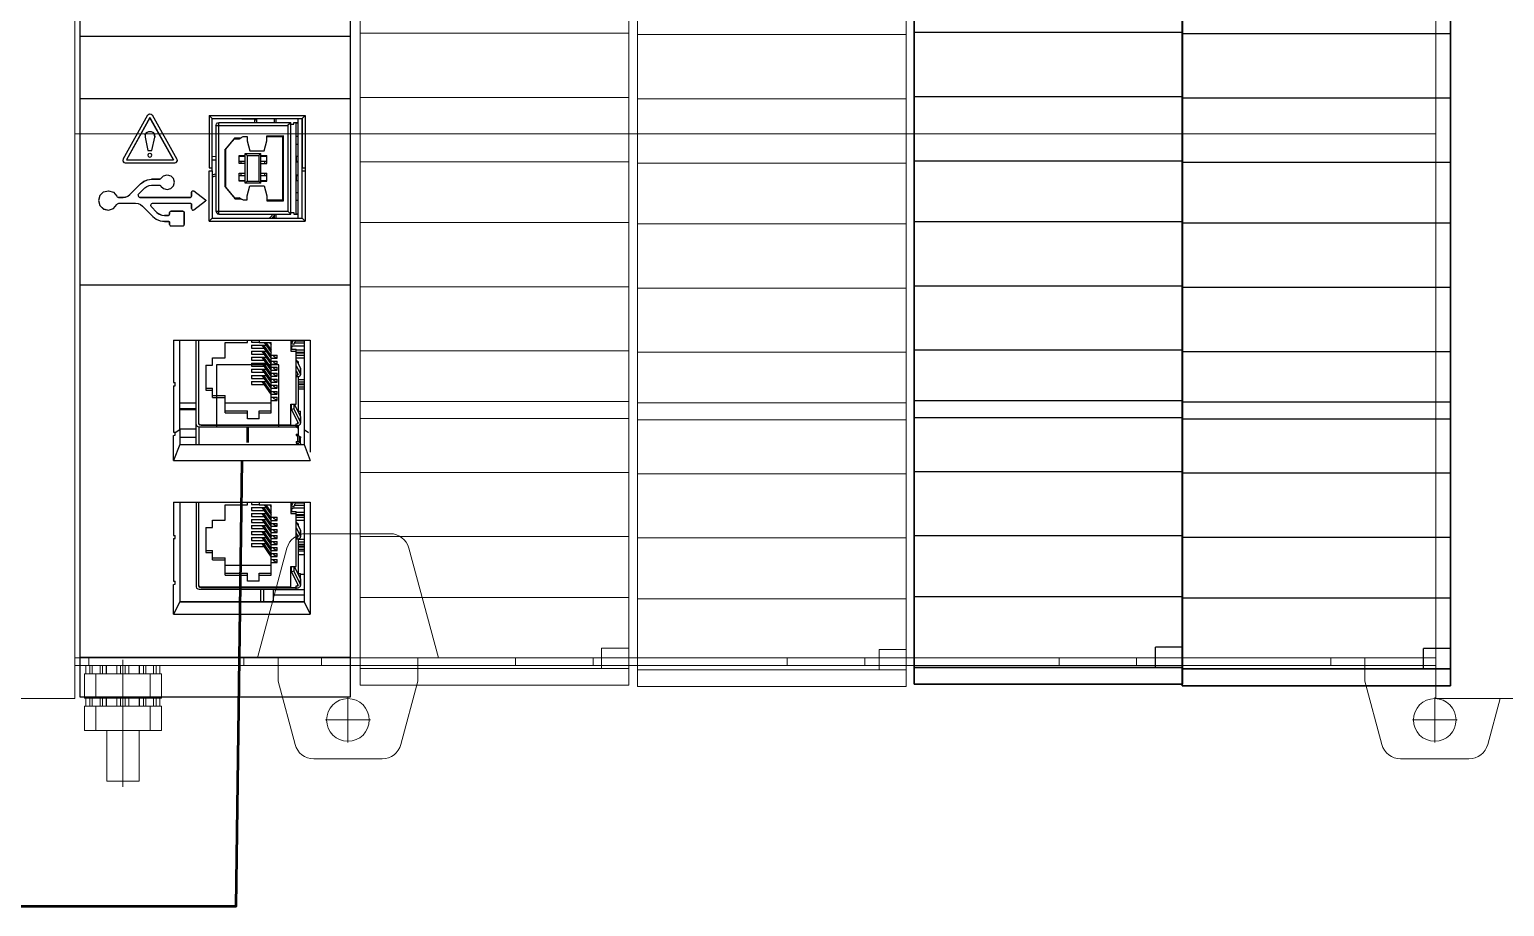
# Model space of a CAD drawing. Header units: millimetres. Extents: x 0 to 3780, y 0 to 2673.
# Drawn here: x 491.4 to 681.4, y 656 to 769 of the extents above; entities that cross this region are included whole.
import ezdxf
from ezdxf.enums import TextEntityAlignment as Align

# ---------------------------------------------------------------- set-up
doc = ezdxf.new("R2010")
doc.units = ezdxf.units.MM
for name, color, linetype, lineweight in [('AM_0', 7, 'Continuous', 5), ('AM_7', 7, 'Continuous', 5), ('AM_9', 6, 'Continuous', 5), ('EPLAN102', 7, 'Continuous', 5), ('EPLAN440', 73, 'Continuous', 5), ('EPLAN500', 7, 'Continuous', 5), ('EPLAN501', 7, 'Continuous', 5), ('EPLAN700', 12, 'Continuous', 5), ('EPLAN706', 5, 'Continuous', 5), ('EPLAN710', 5, 'Continuous', 5), ('EPLAN712', 5, 'Continuous', 5), ('EPLAN714', 7, 'Continuous', 5)]:
    doc.layers.add(name, color=color, linetype=linetype, lineweight=lineweight)
doc.styles.add('Tahoma', font='')
doc.styles.get('Tahoma').set_extended_font_data('Tahoma')

# ---------------------------------------------------------------- blocks, each defined once
blk = doc.blocks.new('EPLSYM_LibrarySPECIAL_Symbol210_Variant2_Placement43')
at = {"layer": 'EPLAN700', "lineweight": 50, "ltscale": 36}
blk.add_line((0, 0), (0, -2), dxfattribs=at)
at = {"layer": 'EPLAN706', "lineweight": 25, "ltscale": 36}
blk.add_lwpolyline([(-4, 0), (4, 0), (4, 8), (-4, 8)], close=True, dxfattribs=at)
at = {"layer": 'EPLAN440', "color": 73, "style": 'Tahoma'}
blk.add_attdef('17_20300', text='', height=1.63, dxfattribs=at).set_placement((0, 13.75), align=Align.BOTTOM_LEFT)
at = {"layer": 'EPLAN500', "color": 7, "style": 'Tahoma'}
blk.add_attdef('17_20027', text='', height=1.63, dxfattribs=at).set_placement((0, 16.45), align=Align.BOTTOM_LEFT)
at = {"layer": 'EPLAN501', "color": 7, "style": 'Tahoma'}
blk.add_attdef('17_20011', text='', height=1.63, dxfattribs=at).set_placement((0, 19.15), align=Align.BOTTOM_LEFT)
at = {"layer": 'EPLAN712', "color": 5, "style": 'Tahoma'}
blk.add_attdef('17_20010', text='', height=2.26, dxfattribs=at).set_placement((0, 10), align=Align.BOTTOM_CENTER)
blk = doc.blocks.new('EPLSYM_LibrarySPECIAL_Symbol202_Variant0_Placement43_9')
at = {"layer": 'EPLAN700', "color": 3, "lineweight": 50, "ltscale": 36}
blk.add_lwpolyline([(0, 0), (-0.77, -57.46), (-212.77, -57.46), (-212.77, 574.54), (273.07, 574.39)], dxfattribs=at)
at = {"layer": 'EPLAN710', "color": 5, "style": 'Tahoma'}
blk.add_attdef('17_20010', text='', height=2.26, dxfattribs=at).set_placement((-1, 9.1), align=Align.BOTTOM_LEFT)
at = {"layer": 'EPLAN714', "color": 7, "style": 'Tahoma'}
for tag, height, p in [('17_20027', 6.32, (-1, 6.4)), ('17_20250', 1.63, (-1, 3.7)), ('17_20011', 1.63, (-1, 1))]:
    blk.add_attdef(tag, text='', height=height, dxfattribs=at).set_placement(p, align=Align.BOTTOM_RIGHT)

msp = doc.modelspace()

# ---------------------------------------------------------------- linework, layer by layer
at = {"lineweight": 0}
for p, q in [((534, 768.5), (568.6, 768.5)), ((569.75, 768.33), (604.35, 768.33)), ((534, 760.23), (568.6, 760.23)), ((569.75, 760.05), (604.35, 760.05)), ((534, 751.95), (568.6, 751.95)), ((569.75, 751.78), (604.35, 751.78)), ((534, 744.13), (568.6, 744.13)), ((569.75, 743.96), (604.35, 743.96)), ((534, 735.85), (568.6, 735.85)), ((569.75, 735.68), (604.35, 735.68)), ((534, 727.58), (568.6, 727.58)), ((569.75, 727.41), (604.35, 727.41)), ((534, 721.06), (568.6, 721.06)), ((569.75, 720.89), (604.35, 720.89)), ((534, 718.89), (568.6, 718.89)), ((569.75, 718.71), (604.35, 718.71)), ((534, 711.91), (568.6, 711.91)), ((569.75, 711.74), (604.35, 711.74)), ((534, 703.66), (568.6, 703.66)), ((569.75, 703.49), (604.35, 703.49)), ((534, 695.82), (568.6, 695.82)), ((569.75, 695.64), (604.35, 695.64)), ((565.1, 686.67), (565.1, 689.28)), ((568.6, 689.28), (565.1, 689.28)), ((600.85, 686.5), (600.85, 689.11)), ((604.35, 689.11), (600.85, 689.11))]:
    msp.add_line(p, q, dxfattribs=at)
for p, q in [((605.35, 768.63), (639.95, 768.63)), ((605.35, 760.35), (639.95, 760.35)), ((605.35, 752.08), (639.95, 752.08)), ((605.35, 744.26), (639.95, 744.26)), ((605.35, 735.98), (639.95, 735.98)), ((605.35, 727.7), (639.95, 727.7)), ((605.35, 721.19), (639.95, 721.19)), ((605.35, 719.01), (639.95, 719.01)), ((605.35, 712.04), (639.95, 712.04)), ((605.35, 703.78), (639.95, 703.78)), ((605.35, 695.94), (639.95, 695.94)), ((636.45, 686.8), (636.45, 689.41)), ((639.95, 689.41), (636.45, 689.41))]:
    msp.add_line(p, q)
for points in [[(568.6, 686.67), (534, 686.67), (534, 829), (568.6, 829)], [(534, 829), (534, 686.67), (568.6, 686.67), (568.6, 829)], [(604.35, 686.5), (569.75, 686.5), (569.75, 828.83), (604.35, 828.83)], [(569.75, 828.83), (569.75, 686.5), (604.35, 686.5), (604.35, 828.83)], [(568.6, 684.5), (568.6, 686.67), (568.6, 684.5), (534, 684.5), (534, 686.67), (534, 684.5)], [(604.35, 684.33), (604.35, 686.5), (604.35, 684.33), (569.75, 684.33), (569.75, 686.5), (569.75, 684.33)]]:
    msp.add_lwpolyline(points, close=True, dxfattribs=at)
for points in [[(639.95, 686.8), (605.35, 686.8), (605.35, 829.13), (639.95, 829.13)], [(605.35, 829.13), (605.35, 686.8), (639.95, 686.8), (639.95, 829.13)], [(639.95, 684.63), (639.95, 686.8), (639.95, 684.63), (605.35, 684.63), (605.35, 686.8), (605.35, 684.63)]]:
    msp.add_lwpolyline(points, close=True)
at = {"layer": 'AM_0'}
for p, q in [((497.23, 682.8), (497.23, 828.08)), ((672.58, 828.08), (672.58, 682.8)), ((497.23, 755.55), (672.58, 755.55)), ((526.99, 704.03), (537.87, 704.03)), ((520.78, 688.03), (524.57, 702.18)), ((540.29, 702.18), (544.08, 688.03)), ((497.23, 688.03), (672.58, 688.03)), ((497.23, 687.03), (672.58, 687.03)), ((498.48, 685.99), (498.48, 682.85)), ((498.48, 685.99), (508.39, 685.99)), ((498.67, 687.03), (498.67, 685.99)), ((498.68, 685.99), (498.68, 687.03)), ((499.16, 685.99), (499.16, 687.03)), ((499.46, 685.99), (499.46, 687.03)), ((499.93, 685.99), (499.93, 682.85)), ((500.79, 685.99), (500.79, 687.03)), ((501.32, 685.99), (501.32, 687.03)), ((502.65, 685.99), (502.65, 687.03)), ((503.13, 685.99), (503.13, 687.03)), ((503.43, 685.99), (503.43, 682.85)), ((503.74, 685.99), (503.74, 687.03)), ((504.22, 685.99), (504.22, 687.03)), ((505.55, 685.99), (505.55, 687.03)), ((506.08, 685.99), (506.08, 687.03)), ((506.94, 685.99), (506.94, 682.85)), ((507.4, 685.99), (507.4, 687.03)), ((507.71, 685.99), (507.71, 687.03)), ((508.19, 685.99), (508.19, 687.03)), ((508.2, 685.99), (508.2, 687.03)), ((508.39, 685.99), (508.39, 682.85)), ((523.43, 687.03), (523.43, 685.03)), ((541.43, 685.03), (541.43, 687.03)), ((663.43, 687.03), (663.43, 685.03)), ((523.43, 685.03), (525.62, 676.88)), ((539.25, 676.88), (541.43, 685.03)), ((663.43, 685.03), (665.62, 676.88)), ((487.33, 682.8), (497.23, 682.8)), ((508.39, 682.85), (498.48, 682.85)), ((498.67, 682.85), (498.67, 681.81)), ((498.68, 681.81), (498.68, 682.85)), ((499.16, 681.81), (499.16, 682.85)), ((499.46, 681.81), (499.46, 682.85)), ((500.79, 681.81), (500.79, 682.85)), ((501.32, 681.81), (501.32, 682.85)), ((502.65, 681.81), (502.65, 682.85)), ((503.13, 681.81), (503.13, 682.85)), ((503.74, 681.81), (503.74, 682.85)), ((504.22, 681.81), (504.22, 682.85)), ((505.55, 681.81), (505.55, 682.85)), ((506.08, 681.81), (506.08, 682.85)), ((507.4, 681.81), (507.4, 682.85)), ((507.71, 681.81), (507.71, 682.85)), ((508.19, 681.81), (508.19, 682.85)), ((508.2, 681.81), (508.2, 682.85)), ((672.58, 682.8), (682.48, 682.8)), ((679.25, 676.88), (680.84, 682.8)), ((498.48, 681.81), (498.48, 678.67)), ((498.48, 681.81), (508.39, 681.81)), ((499.93, 681.81), (499.93, 678.67)), ((503.43, 681.81), (503.43, 678.67)), ((506.94, 681.81), (506.94, 678.67)), ((508.39, 681.81), (508.39, 678.67)), ((498.48, 678.67), (508.39, 678.67)), ((501.35, 678.67), (501.35, 672.15)), ((505.52, 672.15), (505.52, 678.67)), ((528.03, 675.03), (536.84, 675.03)), ((668.03, 675.03), (676.84, 675.03)), ((501.35, 672.15), (505.52, 672.15))]:
    msp.add_line(p, q, dxfattribs=at)
for centre in [(532.43, 680.03), (672.43, 680.03)]:
    msp.add_circle(centre, 2.75, dxfattribs=at)
for centre, start, end in [((526.99, 701.53), 90, 165), ((537.87, 701.53), 15, 90), ((528.03, 677.53), 195, 270), ((536.84, 677.53), 270, 345), ((668.03, 677.53), 195, 270), ((676.84, 677.53), 270, 345)]:
    msp.add_arc(centre, 2.5, start, end, dxfattribs=at)
at = {"layer": 'AM_7', "ltscale": 1.5}
for p, q in [((503.43, 687.77), (503.43, 671.41)), ((532.43, 677.14), (532.43, 682.92)), ((672.43, 677.14), (672.43, 682.92)), ((529.55, 680.03), (535.32, 680.03)), ((669.55, 680.03), (675.32, 680.03))]:
    msp.add_line(p, q, dxfattribs=at)
at = {"layer": 'AM_9', "ltscale": 2}
for p, q in [((499.03, 688.03), (499.03, 687.03)), ((519.03, 688.03), (519.03, 687.03)), ((523.43, 688.03), (523.43, 687.03)), ((529.03, 688.03), (529.03, 687.03)), ((541.43, 687.03), (541.43, 688.03)), ((554.03, 688.03), (554.03, 687.03)), ((564.03, 688.03), (564.03, 687.03)), ((589.03, 688.03), (589.03, 687.03)), ((599.03, 688.03), (599.03, 687.03)), ((624.03, 688.03), (624.03, 687.03)), ((634.03, 688.03), (634.03, 687.03)), ((659.03, 688.03), (659.03, 687.03)), ((663.43, 688.03), (663.43, 687.03)), ((500.49, 685.99), (500.49, 687.03)), ((501.28, 685.99), (501.28, 687.03)), ((505.59, 685.99), (505.59, 687.03)), ((506.38, 685.99), (506.38, 687.03)), ((500.49, 681.81), (500.49, 682.85)), ((501.28, 681.81), (501.28, 682.85)), ((505.59, 681.81), (505.59, 682.85)), ((506.38, 681.81), (506.38, 682.85))]:
    msp.add_line(p, q, dxfattribs=at)
at = {"layer": 'EPLAN102', "lineweight": 25, "ltscale": 36}
for p, q in [((497.88, 768.11), (532.75, 768.11)), ((639.88, 768.45), (674.48, 768.45)), ((497.88, 760.11), (532.75, 760.11)), ((639.88, 760.17), (674.48, 760.17)), ((503.46, 752.26), (506.66, 757.98)), ((506.66, 757.98), (506.77, 758.09)), ((506.77, 758.1), (506.92, 758.14)), ((506.77, 758.09), (506.92, 758.13)), ((506.92, 758.14), (507.08, 758.1)), ((506.92, 758.13), (507.08, 758.09)), ((507.08, 758.1), (507.19, 757.98)), ((507.08, 758.09), (507.19, 757.98)), ((507.19, 757.98), (510.39, 752.26)), ((514.53, 757.9), (514.53, 751.17)), ((515.43, 756.62), (515.48, 756.81)), ((515.43, 756.62), (524.68, 756.62)), ((515.48, 756.81), (515.62, 756.95)), ((515.62, 756.95), (515.81, 757)), ((515.81, 757), (525.06, 757)), ((515.81, 745.2), (515.81, 757)), ((517.09, 757.51), (520.41, 757.44)), ((518.26, 757), (518.68, 757)), ((520.18, 757.01), (520.94, 757.01)), ((520.41, 757.44), (520.41, 757.01)), ((520.53, 757.4), (520.62, 757.32)), ((520.62, 757.32), (520.65, 757.21)), ((522.91, 757.51), (522.91, 757)), ((523.15, 757.51), (523.15, 757)), ((523.15, 757.51), (523.15, 757)), ((524.68, 756.62), (524.82, 756.77)), ((524.82, 756.77), (524.93, 756.88)), ((524.93, 756.88), (525.03, 756.98)), ((525.03, 756.98), (525.06, 757)), ((525.06, 745.2), (525.06, 757)), ((525.06, 756.8), (525.47, 756.8)), ((525.78, 757), (526.02, 757.06)), ((525.78, 745.2), (525.78, 757)), ((525.78, 756.93), (526.02, 756.98)), ((526.49, 757.51), (526.49, 744.7)), ((526.53, 757.51), (526.93, 757.9)), ((526.93, 757.9), (526.93, 744.3)), ((506.3, 755.11), (506.31, 755.11)), ((506.32, 755.42), (506.49, 755.7)), ((506.32, 755.42), (506.49, 755.69)), ((506.49, 755.69), (506.77, 755.85)), ((506.49, 755.7), (506.76, 755.85)), ((506.76, 755.85), (507.08, 755.85)), ((506.77, 755.85), (507.08, 755.85)), ((507.08, 755.85), (507.36, 755.7)), ((507.08, 755.85), (507.36, 755.69)), ((507.18, 753.4), (507.54, 755.11)), ((507.36, 755.7), (507.53, 755.42)), ((507.36, 755.69), (507.52, 755.42)), ((516.57, 753.44), (517.91, 755.04)), ((516.7, 753.59), (517.91, 755.04)), ((517.56, 754.62), (517.81, 754.91)), ((517.91, 755.04), (518.65, 755.04)), ((518.65, 755.04), (518.91, 755.18)), ((518.91, 755.18), (519.44, 755.18)), ((521.64, 753.36), (521.98, 754.63)), ((521.98, 755.3), (524.12, 755.3)), ((521.98, 754.63), (521.98, 755.3)), ((521.98, 755.18), (523.99, 755.18)), ((525.78, 755.23), (526.02, 755.23)), ((506.67, 753.41), (507.17, 753.41)), ((506.67, 752.81), (506.67, 752.81)), ((506.7, 752.94), (506.8, 753.03)), ((506.7, 752.68), (506.8, 752.59)), ((506.71, 752.93), (506.8, 753.03)), ((506.71, 752.68), (506.8, 752.59)), ((506.8, 753.03), (506.92, 753.06)), ((506.8, 753.03), (506.92, 753.06)), ((506.8, 752.59), (506.92, 752.56)), ((506.8, 752.59), (506.92, 752.55)), ((506.92, 753.06), (507.05, 753.03)), ((506.92, 753.06), (507.05, 753.03)), ((506.92, 752.56), (507.05, 752.59)), ((506.92, 752.55), (507.05, 752.59)), ((507.05, 753.03), (507.14, 752.94)), ((507.05, 753.03), (507.14, 752.93)), ((507.05, 752.59), (507.14, 752.68)), ((507.05, 752.59), (507.14, 752.68)), ((507.17, 752.81), (507.18, 752.81)), ((514.92, 752.64), (515.43, 752.65)), ((516.7, 748.62), (516.7, 753.59)), ((518.43, 752.76), (519.19, 752.76)), ((518.43, 752.67), (519.19, 752.67)), ((518.68, 752.67), (518.68, 752.76)), ((519.44, 752.76), (520.97, 752.76)), ((519.79, 753.36), (521.64, 753.36)), ((520.97, 752.76), (521.22, 753.01)), ((521.22, 749.2), (521.22, 753.01)), ((521.22, 752.76), (521.98, 752.76)), ((521.22, 752.67), (521.98, 752.67)), ((521.73, 752.67), (521.73, 752.76)), ((521.98, 751.74), (521.98, 752.76)), ((525.78, 754.21), (526.02, 754.21)), ((525.78, 752.67), (526.02, 752.67)), ((526.02, 752.03), (526.02, 752.67)), ((503.46, 751.96), (503.57, 751.85)), ((503.46, 751.95), (503.57, 751.84)), ((503.57, 751.84), (503.72, 751.8)), ((503.72, 751.81), (510.12, 751.81)), ((503.89, 752.21), (503.9, 752.21)), ((509.95, 752.21), (509.95, 752.21)), ((510.12, 751.81), (510.27, 751.85)), ((510.27, 751.85), (510.38, 751.96)), ((510.27, 751.84), (510.39, 751.95)), ((510.38, 751.96), (510.42, 752.11)), ((514.53, 751.17), (514.92, 751.17)), ((514.92, 752.2), (515.43, 752.21)), ((514.92, 750.77), (514.92, 751.17)), ((518.43, 752.03), (519.19, 752.03)), ((518.68, 751.74), (518.68, 752.03)), ((521.22, 752.03), (521.98, 752.03)), ((521.22, 751.74), (521.98, 751.74)), ((521.73, 751.74), (521.73, 752.03)), ((525.78, 751.92), (526.02, 751.92)), ((526.02, 748), (526.02, 751.92)), ((526.53, 750.77), (526.53, 751.17)), ((639.88, 751.9), (674.48, 751.9)), ((504.34, 747.72), (505.72, 749.1)), ((505.72, 749.1), (506.14, 749.42)), ((506.14, 749.43), (506.62, 749.63)), ((506.14, 749.42), (506.62, 749.62)), ((506.26, 748.57), (506.51, 748.77)), ((506.51, 748.77), (506.81, 748.9)), ((506.51, 748.77), (506.81, 748.89)), ((506.62, 749.62), (507.14, 749.69)), ((506.62, 749.63), (507.14, 749.69)), ((506.81, 748.89), (507.14, 748.94)), ((506.81, 748.9), (507.14, 748.94)), ((507.14, 748.94), (508.12, 748.94)), ((508.12, 748.94), (508.21, 748.93)), ((508.2, 749.71), (508.28, 749.75)), ((508.2, 748.92), (508.28, 748.88)), ((508.21, 749.7), (508.28, 749.75)), ((508.21, 748.93), (508.28, 748.89)), ((508.28, 749.75), (508.34, 749.81)), ((508.28, 749.75), (508.33, 749.81)), ((508.28, 748.89), (508.34, 748.82)), ((508.28, 748.88), (508.33, 748.82)), ((508.34, 749.81), (508.68, 750.14)), ((508.34, 748.82), (508.68, 748.49)), ((508.68, 750.14), (509.15, 750.26)), ((508.68, 750.14), (509.15, 750.25)), ((509.15, 750.26), (509.61, 750.13)), ((509.15, 750.25), (509.61, 750.12)), ((509.61, 750.13), (509.95, 749.78)), ((509.61, 750.12), (509.95, 749.78)), ((509.61, 748.51), (509.95, 748.85)), ((509.61, 748.51), (509.95, 748.85)), ((514.92, 750.26), (515.43, 750.4)), ((514.92, 750.01), (515.43, 750.14)), ((518.43, 750.47), (519.19, 750.47)), ((518.43, 750.18), (519.19, 750.18)), ((518.43, 749.54), (519.19, 749.54)), ((518.68, 750.18), (518.68, 750.47)), ((518.68, 749.45), (518.68, 749.54)), ((519.19, 749.2), (519.44, 749.45)), ((519.79, 748.84), (521.64, 748.84)), ((521.22, 750.47), (521.98, 750.47)), ((521.22, 750.18), (521.98, 750.18)), ((521.22, 749.54), (521.98, 749.54)), ((521.22, 749.45), (521.98, 749.45)), ((521.64, 748.84), (521.98, 747.57)), ((521.73, 750.18), (521.73, 750.47)), ((521.73, 749.45), (521.73, 749.54)), ((521.98, 749.45), (521.98, 750.47)), ((525.78, 750.28), (526.02, 750.28)), ((525.78, 750.18), (526.02, 750.18)), ((526.02, 749.54), (526.02, 750.18)), ((500.46, 747.62), (500.95, 748.08)), ((500.46, 747.62), (500.94, 748.08)), ((500.94, 748.08), (501.6, 748.22)), ((500.95, 748.08), (501.6, 748.22)), ((501.6, 748.22), (502.23, 748.01)), ((501.6, 748.22), (502.23, 748.01)), ((502.23, 748.01), (502.67, 747.5)), ((502.23, 748.01), (502.67, 747.5)), ((502.67, 747.5), (502.72, 747.43)), ((502.72, 747.43), (502.8, 747.38)), ((502.72, 747.42), (502.8, 747.37)), ((502.8, 747.38), (502.89, 747.36)), ((502.8, 747.37), (502.89, 747.35)), ((503.78, 747.4), (504.08, 747.53)), ((503.78, 747.4), (504.08, 747.52)), ((504.08, 747.53), (504.34, 747.72)), ((505.4, 747.68), (505.46, 747.78)), ((505.4, 747.68), (505.46, 747.78)), ((505.43, 747.46), (505.52, 747.38)), ((505.44, 747.46), (505.53, 747.39)), ((505.46, 747.78), (506.26, 748.57)), ((505.52, 747.38), (505.64, 747.35)), ((505.53, 747.39), (505.64, 747.36)), ((508.68, 748.49), (509.15, 748.38)), ((508.68, 748.49), (509.15, 748.37)), ((509.15, 748.37), (509.61, 748.51)), ((509.15, 748.38), (509.61, 748.51)), ((512.2, 747.38), (512.26, 747.43)), ((512.2, 747.38), (512.26, 747.43)), ((512.26, 747.43), (512.28, 747.51)), ((512.26, 747.43), (512.28, 747.51)), ((512.28, 748.03), (512.28, 747.51)), ((512.28, 747.51), (512.28, 747.51)), ((512.3, 748.12), (512.35, 748.18)), ((512.3, 748.12), (512.35, 748.18)), ((512.35, 748.18), (512.43, 748.22)), ((512.35, 748.18), (512.42, 748.22)), ((512.42, 748.22), (512.51, 748.22)), ((512.43, 748.22), (512.51, 748.22)), ((512.51, 748.22), (512.59, 748.19)), ((512.51, 748.22), (512.58, 748.18)), ((512.59, 748.19), (514.08, 747.04)), ((512.59, 745.76), (514.08, 746.91)), ((514.08, 747.04), (514.11, 747.01)), ((514.08, 746.91), (514.11, 746.93)), ((514.1, 747.01), (514.1, 746.94)), ((514.11, 747.01), (514.11, 746.93)), ((516.7, 748.62), (517.91, 747.17)), ((517.56, 747.59), (517.81, 747.3)), ((517.91, 747.17), (518.65, 747.17)), ((518.65, 747.17), (518.91, 747.03)), ((518.91, 747.03), (519.44, 747.03)), ((521.98, 747.03), (523.99, 747.03)), ((525.78, 748), (526.02, 748)), ((525.78, 746.98), (526.02, 746.98)), ((526.02, 744.7), (526.02, 748)), ((500.46, 746.33), (500.95, 745.87)), ((500.46, 746.33), (500.94, 745.86)), ((500.94, 745.86), (501.6, 745.72)), ((500.95, 745.87), (501.6, 745.72)), ((501.6, 745.72), (502.23, 745.94)), ((501.6, 745.72), (502.23, 745.93)), ((502.23, 745.93), (502.67, 746.44)), ((502.23, 745.94), (502.67, 746.44)), ((502.67, 746.44), (502.73, 746.53)), ((502.73, 746.53), (502.82, 746.58)), ((502.73, 746.53), (502.81, 746.58)), ((502.81, 746.58), (502.92, 746.6)), ((502.82, 746.58), (502.92, 746.6)), ((502.92, 746.6), (505.08, 746.6)), ((505.08, 746.6), (505.4, 746.56)), ((505.4, 746.56), (505.71, 746.44)), ((505.4, 746.56), (505.7, 746.43)), ((505.7, 746.43), (505.96, 746.24)), ((505.71, 746.44), (505.96, 746.24)), ((505.96, 746.24), (507.3, 744.9)), ((507.02, 746.28), (507.09, 746.18)), ((507.03, 746.28), (507.09, 746.18)), ((507.06, 746.5), (507.15, 746.58)), ((507.06, 746.5), (507.15, 746.57)), ((507.09, 746.18), (507.83, 745.43)), ((507.15, 746.57), (507.26, 746.6)), ((507.15, 746.58), (507.26, 746.6)), ((507.26, 746.6), (512.13, 746.6)), ((507.3, 744.9), (507.74, 744.56)), ((507.83, 745.43), (508.12, 745.22)), ((508.12, 745.22), (508.45, 745.08)), ((508.12, 745.21), (508.45, 745.08)), ((508.45, 745.08), (508.8, 745.03)), ((508.45, 745.08), (508.8, 745.03)), ((509.37, 745.05), (509.43, 745.11)), ((509.38, 745.05), (509.43, 745.11)), ((509.43, 745.11), (509.46, 745.19)), ((509.43, 745.11), (509.45, 745.19)), ((509.45, 745.41), (509.45, 745.19)), ((509.45, 745.19), (509.46, 745.19)), ((509.47, 745.49), (509.53, 745.55)), ((509.48, 745.49), (509.53, 745.54)), ((509.53, 745.54), (509.61, 745.57)), ((509.53, 745.55), (509.61, 745.57)), ((511.25, 745.55), (511.31, 745.49)), ((511.25, 745.54), (511.31, 745.49)), ((511.31, 745.49), (511.33, 745.41)), ((511.31, 745.49), (511.33, 745.41)), ((512.13, 746.6), (512.2, 746.58)), ((512.2, 746.58), (512.26, 746.53)), ((512.2, 746.58), (512.26, 746.52)), ((512.26, 746.53), (512.28, 746.45)), ((512.26, 746.52), (512.28, 746.45)), ((512.3, 745.83), (512.35, 745.76)), ((512.3, 745.83), (512.35, 745.76)), ((512.35, 745.76), (512.43, 745.73)), ((512.35, 745.76), (512.42, 745.72)), ((512.42, 745.72), (512.51, 745.72)), ((512.43, 745.73), (512.51, 745.73)), ((512.51, 745.72), (512.59, 745.76)), ((512.51, 745.73), (512.58, 745.76)), ((515.43, 745.58), (524.68, 745.58)), ((515.48, 745.39), (515.62, 745.25)), ((515.62, 745.25), (515.81, 745.2)), ((515.81, 745.2), (525.06, 745.2)), ((518.26, 745.2), (518.68, 745.2)), ((520.18, 745.2), (520.94, 745.2)), ((522.46, 744.79), (522.78, 745.2)), ((522.69, 744.7), (523.01, 745.11)), ((522.91, 744.98), (522.91, 744.7)), ((523.15, 745.2), (523.15, 744.7)), ((523.15, 745.2), (523.15, 744.7)), ((524.82, 745.44), (524.93, 745.33)), ((524.93, 745.33), (525.03, 745.23)), ((525.03, 745.23), (525.06, 745.2)), ((525.06, 745.41), (525.47, 745.41)), ((525.78, 745.28), (526.02, 745.23)), ((525.78, 745.2), (526.02, 745.15)), ((526.02, 745.15), (526.02, 745.23)), ((507.74, 744.56), (508.25, 744.35)), ((507.74, 744.56), (508.25, 744.35)), ((508.25, 744.35), (508.8, 744.28)), ((508.25, 744.35), (508.8, 744.27)), ((508.8, 744.28), (509.3, 744.28)), ((509.3, 744.28), (509.38, 744.26)), ((509.37, 744.25), (509.43, 744.2)), ((509.38, 744.26), (509.43, 744.2)), ((509.43, 744.2), (509.46, 744.12)), ((509.43, 744.2), (509.45, 744.12)), ((509.47, 743.77), (509.53, 743.71)), ((509.48, 743.77), (509.53, 743.71)), ((509.53, 743.71), (509.61, 743.69)), ((509.53, 743.71), (509.61, 743.69)), ((509.61, 743.69), (511.17, 743.69)), ((511.17, 743.69), (511.25, 743.71)), ((511.25, 743.71), (511.31, 743.77)), ((511.25, 743.71), (511.31, 743.77)), ((511.31, 743.77), (511.33, 743.85)), ((511.31, 743.77), (511.33, 743.85)), ((522.29, 744.7), (522.46, 744.79)), ((526.53, 744.7), (526.93, 744.3)), ((639.88, 744.07), (674.48, 744.07)), ((497.88, 736.11), (532.75, 736.11)), ((639.88, 735.8), (674.48, 735.8)), ((509.97, 728.98), (527.57, 728.98)), ((510.77, 717.46), (510.77, 728.98)), ((512.87, 715.52), (512.87, 728.98)), ((519.49, 728.66), (519.49, 728.98)), ((519.99, 728.32), (521.87, 728.32)), ((521.33, 728.32), (522.53, 726.59)), ((521.53, 728.32), (522.53, 726.88)), ((521.63, 728.66), (522.53, 727.37)), ((521.84, 728.66), (522.53, 727.66)), ((522.34, 728.66), (522.53, 728.38)), ((522.53, 719.59), (522.53, 728.66)), ((525.06, 728.96), (525.16, 728.96)), ((525.06, 728.89), (525.16, 728.89)), ((525.06, 728.6), (525.16, 728.6)), ((525.06, 728.25), (526.77, 728.25)), ((525.06, 727.88), (525.21, 727.88)), ((525.06, 727.8), (525.78, 727.8)), ((525.16, 728.48), (525.16, 728.98)), ((525.44, 728.39), (525.73, 728.98)), ((525.54, 728.6), (526.77, 728.6)), ((525.68, 728.89), (526.77, 728.89)), ((525.72, 728.96), (526.77, 728.96)), ((525.78, 720.71), (525.78, 727.8)), ((527.57, 728.98), (527.57, 714.55)), ((519.99, 727.55), (521.87, 727.55)), ((519.99, 726.77), (521.87, 726.77)), ((519.99, 725.99), (521.87, 725.99)), ((521.33, 727.55), (522.53, 725.81)), ((521.33, 726.77), (522.53, 725.03)), ((521.33, 725.99), (522.53, 724.25)), ((521.53, 727.55), (522.53, 726.1)), ((521.53, 726.77), (522.53, 725.32)), ((521.53, 725.99), (522.53, 724.55)), ((522.53, 727.04), (523.29, 727.04)), ((522.53, 726.65), (523.29, 726.65)), ((522.53, 726.27), (523.29, 726.27)), ((522.53, 725.88), (523.29, 725.88)), ((522.75, 727.04), (522.76, 727.04)), ((522.75, 726.27), (522.76, 726.26)), ((522.89, 726.9), (523.07, 726.79)), ((522.89, 726.12), (523.07, 726.01)), ((523.07, 726.79), (523.29, 726.71)), ((523.07, 726.01), (523.29, 725.94)), ((523.18, 727.04), (523.29, 727.01)), ((523.18, 726.27), (523.29, 726.23)), ((523.29, 726.65), (523.29, 727.04)), ((523.29, 725.88), (523.29, 726.27)), ((525.78, 727.7), (526.77, 727.7)), ((525.78, 727.41), (526.77, 727.41)), ((525.78, 727.34), (526.77, 727.34)), ((525.78, 727.04), (526.77, 727.04)), ((525.78, 726.69), (526.77, 726.69)), ((525.78, 726.45), (526.31, 725.37)), ((525.85, 726.32), (526.06, 726.15)), ((526.06, 725.88), (526.06, 726.15)), ((639.88, 727.52), (674.48, 727.52)), ((514.14, 725.73), (514.98, 725.73)), ((519.99, 725.21), (521.87, 725.21)), ((519.99, 724.43), (521.87, 724.43)), ((521.33, 725.21), (522.53, 723.48)), ((521.33, 724.43), (522.53, 722.7)), ((521.53, 725.21), (522.53, 723.77)), ((521.53, 724.43), (522.53, 722.99)), ((522.53, 725.49), (523.29, 725.49)), ((522.53, 725.1), (523.29, 725.1)), ((522.53, 724.71), (523.29, 724.71)), ((522.53, 724.32), (523.29, 724.32)), ((522.75, 725.49), (522.76, 725.48)), ((522.75, 724.71), (522.76, 724.71)), ((522.89, 725.35), (523.07, 725.23)), ((522.89, 724.57), (523.07, 724.46)), ((523.07, 725.23), (523.29, 725.16)), ((523.07, 724.46), (523.29, 724.38)), ((523.18, 725.49), (523.29, 725.45)), ((523.18, 724.71), (523.29, 724.67)), ((523.29, 725.1), (523.29, 725.49)), ((523.29, 724.32), (523.29, 724.71)), ((525.78, 725.67), (526.31, 724.6)), ((525.78, 725.02), (526.03, 724.52)), ((525.78, 724.46), (525.93, 724.46)), ((525.78, 724.27), (526.06, 724.27)), ((525.94, 724.46), (525.95, 724.47)), ((525.95, 724.47), (525.95, 724.47)), ((526.06, 719.8), (526.06, 724.27)), ((526.06, 724.26), (526.09, 724.26)), ((526.09, 724.26), (526.15, 724.3)), ((526.15, 724.3), (526.23, 724.35)), ((526.23, 724.35), (526.3, 724.42)), ((526.3, 724.42), (526.33, 724.51)), ((526.31, 725.37), (526.33, 725.28)), ((526.33, 724.51), (526.33, 725.28)), ((509.97, 723.08), (510.19, 723.09)), ((510.19, 723.09), (510.19, 723.49)), ((514.14, 722.78), (514.98, 722.78)), ((514.98, 721.56), (514.98, 722.78)), ((519.99, 723.65), (521.87, 723.65)), ((521.33, 723.65), (522.53, 721.92)), ((521.53, 723.65), (522.53, 722.21)), ((522.53, 723.93), (523.29, 723.93)), ((522.53, 723.54), (523.29, 723.54)), ((522.53, 723.15), (523.29, 723.15)), ((522.53, 722.76), (523.29, 722.76)), ((522.53, 722.37), (523.29, 722.37)), ((522.75, 723.93), (522.76, 723.93)), ((522.75, 723.15), (522.76, 723.15)), ((522.75, 722.37), (522.76, 722.37)), ((522.89, 723.79), (523.07, 723.68)), ((522.89, 723.01), (523.07, 722.9)), ((522.89, 722.23), (523.07, 722.12)), ((523.07, 723.68), (523.29, 723.6)), ((523.07, 722.9), (523.29, 722.82)), ((523.07, 722.12), (523.29, 722.04)), ((523.18, 723.93), (523.29, 723.89)), ((523.18, 723.15), (523.29, 723.11)), ((523.18, 722.37), (523.29, 722.34)), ((523.29, 723.54), (523.29, 723.93)), ((523.29, 722.76), (523.29, 723.15)), ((523.29, 721.99), (523.29, 722.37)), ((526.06, 723.89), (526.77, 723.89)), ((526.06, 723.58), (526.77, 723.58)), ((526.06, 723.35), (526.77, 723.35)), ((526.06, 723.26), (526.77, 723.26)), ((526.06, 722.77), (526.06, 723.26)), ((526.06, 722.94), (526.77, 722.94)), ((526.06, 722.71), (526.77, 722.71)), ((510.77, 720.87), (512.87, 720.87)), ((510.77, 720.16), (512.87, 720.16)), ((514.98, 721.82), (516.63, 721.82)), ((514.98, 721.56), (516.63, 721.56)), ((516.63, 719.59), (516.63, 721.82)), ((516.63, 720.87), (522.53, 720.87)), ((522.53, 721.99), (523.29, 721.99)), ((522.53, 721.6), (523.29, 721.6)), ((522.53, 721.21), (523.29, 721.21)), ((522.75, 721.6), (522.76, 721.59)), ((522.89, 721.45), (523.07, 721.34)), ((523.07, 721.34), (523.29, 721.27)), ((523.18, 721.6), (523.29, 721.56)), ((523.29, 721.21), (523.29, 721.6)), ((525.16, 720.03), (525.16, 720.71)), ((525.52, 720.71), (526.31, 719.11)), ((639.88, 721.01), (674.48, 721.01)), ((510.77, 720.04), (512.87, 720.04)), ((510.77, 720.04), (512.87, 720.04)), ((510.77, 720.03), (512.87, 720.03)), ((510.77, 720.03), (512.87, 720.03)), ((510.77, 720.02), (512.87, 720.02)), ((510.77, 720.02), (512.87, 720.02)), ((510.77, 720.01), (512.87, 720.01)), ((510.77, 720.01), (512.87, 720.01)), ((513.17, 718.34), (513.21, 718.2)), ((516.63, 719.86), (519.49, 719.86)), ((516.63, 719.59), (519.49, 719.59)), ((521.01, 719.86), (522.53, 719.86)), ((521.01, 718.81), (521.01, 719.86)), ((521.01, 719.59), (522.53, 719.59)), ((526.06, 719.8), (526.33, 719.8)), ((526.13, 719.48), (526.33, 719.48)), ((526.24, 719.25), (526.33, 719.25)), ((526.3, 718.16), (526.33, 718.25)), ((526.31, 719.11), (526.33, 719.02)), ((526.33, 719.25), (526.33, 719.8)), ((526.33, 718.25), (526.33, 719.02)), ((639.88, 718.83), (674.48, 718.83)), ((509.97, 716.7), (510.19, 716.71)), ((509.97, 713.46), (509.97, 716.7)), ((510.19, 716.71), (510.19, 717.05)), ((510.77, 717.55), (512.87, 717.55)), ((510.77, 716.48), (512.87, 716.48)), ((512.87, 718.08), (512.92, 717.93)), ((512.92, 717.93), (513.07, 717.82)), ((513.07, 717.82), (513.27, 717.78)), ((513.21, 718.2), (513.34, 718.11)), ((513.21, 718.14), (513.34, 718.04)), ((513.34, 718.11), (513.52, 718.07)), ((513.34, 718.04), (513.52, 718.01)), ((513.52, 718.07), (525.06, 718.07)), ((525.76, 717.97), (525.93, 717.97)), ((525.76, 717.9), (526.06, 717.69)), ((525.76, 717.82), (526.06, 717.59)), ((525.76, 716.87), (526.06, 716.87)), ((525.93, 717.97), (526.01, 717.98)), ((525.93, 716.68), (526.01, 716.67)), ((525.94, 718.2), (525.95, 718.2)), ((525.94, 717.97), (526.06, 717.89)), ((525.95, 718.2), (525.95, 718.2)), ((526.01, 717.98), (526.09, 718)), ((526.01, 716.67), (526.09, 716.65)), ((526.09, 718), (526.15, 718.03)), ((526.09, 716.65), (526.15, 716.61)), ((526.15, 718.03), (526.23, 718.08)), ((526.15, 716.61), (526.23, 716.56)), ((526.23, 718.08), (526.3, 718.16)), ((526.23, 716.56), (526.3, 716.49)), ((526.3, 716.49), (526.33, 716.4)), ((526.33, 715.63), (526.33, 716.4)), ((510.77, 715.52), (526.77, 715.52)), ((525.76, 715.9), (525.93, 715.9)), ((526.01, 715.9), (526.09, 715.87)), ((526.06, 715.52), (526.06, 715.71)), ((526.09, 715.87), (526.15, 715.84)), ((526.3, 715.71), (526.33, 715.63)), ((526.3, 715.52), (526.31, 715.54)), ((526.31, 715.54), (526.33, 715.63)), ((526.33, 715.52), (526.33, 716.27)), ((639.88, 711.86), (674.48, 711.86)), ((509.97, 708.09), (527.57, 708.09)), ((519.49, 707.76), (519.49, 708.09)), ((519.99, 707.42), (521.87, 707.42)), ((521.33, 707.42), (522.53, 705.69)), ((521.53, 707.42), (522.53, 705.98)), ((521.63, 707.76), (522.53, 706.47)), ((521.84, 707.76), (522.53, 706.76)), ((522.34, 707.76), (522.53, 707.48)), ((522.53, 698.69), (522.53, 707.76)), ((525.06, 708.06), (525.16, 708.06)), ((525.06, 707.99), (525.16, 707.99)), ((525.06, 707.7), (525.16, 707.7)), ((525.06, 707.35), (526.77, 707.35)), ((525.06, 706.98), (525.21, 706.98)), ((525.06, 706.9), (525.78, 706.9)), ((525.16, 707.57), (525.16, 708.09)), ((525.44, 707.49), (525.73, 708.09)), ((525.54, 707.7), (526.77, 707.7)), ((525.68, 707.99), (526.77, 707.99)), ((525.72, 708.06), (526.77, 708.06)), ((525.78, 699.81), (525.78, 706.9)), ((527.57, 708.09), (527.57, 693.66)), ((519.99, 706.64), (521.87, 706.64)), ((519.99, 705.87), (521.87, 705.87)), ((519.99, 705.09), (521.87, 705.09)), ((521.33, 706.64), (522.53, 704.91)), ((521.33, 705.87), (522.53, 704.13)), ((521.33, 705.09), (522.53, 703.35)), ((521.53, 706.64), (522.53, 705.2)), ((521.53, 705.87), (522.53, 704.42)), ((521.53, 705.09), (522.53, 703.64)), ((522.53, 706.14), (523.29, 706.14)), ((522.53, 705.75), (523.29, 705.75)), ((522.53, 705.36), (523.29, 705.36)), ((522.53, 704.98), (523.29, 704.98)), ((522.75, 706.14), (522.76, 706.14)), ((522.75, 705.36), (522.76, 705.36)), ((522.89, 706), (523.07, 705.89)), ((522.89, 705.22), (523.07, 705.11)), ((523.07, 705.89), (523.29, 705.81)), ((523.07, 705.11), (523.29, 705.03)), ((523.18, 706.14), (523.29, 706.1)), ((523.18, 705.36), (523.29, 705.33)), ((523.29, 705.75), (523.29, 706.14)), ((523.29, 704.98), (523.29, 705.36)), ((525.78, 706.8), (526.77, 706.8)), ((525.78, 706.51), (526.77, 706.51)), ((525.78, 706.43), (526.77, 706.43)), ((525.78, 706.14), (526.77, 706.14)), ((525.78, 705.79), (526.77, 705.79)), ((525.78, 705.54), (526.31, 704.47)), ((525.85, 705.42), (526.06, 705.25)), ((526.06, 704.98), (526.06, 705.25)), ((509.97, 703.4), (510.19, 703.41)), ((510.19, 703.41), (510.19, 703.79)), ((514.14, 704.83), (514.98, 704.83)), ((519.99, 704.31), (521.87, 704.31)), ((519.99, 703.53), (521.87, 703.53)), ((521.33, 704.31), (522.53, 702.57)), ((521.33, 703.53), (522.53, 701.8)), ((521.53, 704.31), (522.53, 702.87)), ((521.53, 703.53), (522.53, 702.09)), ((522.53, 704.59), (523.29, 704.59)), ((522.53, 704.2), (523.29, 704.2)), ((522.53, 703.81), (523.29, 703.81)), ((522.53, 703.42), (523.29, 703.42)), ((522.75, 704.59), (522.76, 704.58)), ((522.75, 703.81), (522.76, 703.8)), ((522.89, 704.44), (523.07, 704.33)), ((522.89, 703.67), (523.07, 703.55)), ((523.07, 704.33), (523.29, 704.26)), ((523.07, 703.55), (523.29, 703.48)), ((523.18, 704.59), (523.29, 704.55)), ((523.18, 703.81), (523.29, 703.77)), ((523.29, 704.2), (523.29, 704.59)), ((523.29, 703.42), (523.29, 703.81)), ((525.78, 704.77), (526.31, 703.7)), ((525.78, 704.12), (526.03, 703.62)), ((525.78, 703.56), (525.93, 703.56)), ((525.78, 703.37), (526.06, 703.37)), ((525.94, 703.56), (525.95, 703.57)), ((525.95, 703.57), (525.95, 703.57)), ((526.06, 698.9), (526.06, 703.37)), ((526.06, 703.35), (526.09, 703.36)), ((526.06, 703.34), (526.77, 703.34)), ((526.06, 703.34), (526.77, 703.34)), ((526.09, 703.36), (526.15, 703.4)), ((526.15, 703.4), (526.23, 703.45)), ((526.23, 703.45), (526.3, 703.52)), ((526.3, 703.52), (526.33, 703.61)), ((526.31, 704.47), (526.33, 704.38)), ((526.33, 703.61), (526.33, 704.38)), ((639.88, 703.6), (674.48, 703.6)), ((514.14, 701.88), (514.98, 701.88)), ((514.98, 700.66), (514.98, 701.88)), ((519.99, 702.75), (521.87, 702.75)), ((521.33, 702.75), (522.53, 701.02)), ((521.53, 702.75), (522.53, 701.31)), ((522.53, 703.03), (523.29, 703.03)), ((522.53, 702.64), (523.29, 702.64)), ((522.53, 702.25), (523.29, 702.25)), ((522.53, 701.86), (523.29, 701.86)), ((522.53, 701.47), (523.29, 701.47)), ((522.75, 703.03), (522.76, 703.03)), ((522.75, 702.25), (522.76, 702.25)), ((522.75, 701.47), (522.76, 701.47)), ((522.89, 702.89), (523.07, 702.78)), ((522.89, 702.11), (523.07, 702)), ((522.89, 701.33), (523.07, 701.22)), ((523.07, 702.78), (523.29, 702.7)), ((523.07, 702), (523.29, 701.92)), ((523.07, 701.22), (523.29, 701.14)), ((523.18, 703.03), (523.29, 702.99)), ((523.18, 702.25), (523.29, 702.21)), ((523.18, 701.47), (523.29, 701.43)), ((523.29, 702.64), (523.29, 703.03)), ((523.29, 701.86), (523.29, 702.25)), ((523.29, 701.08), (523.29, 701.47)), ((526.06, 702.99), (526.77, 702.99)), ((526.06, 702.68), (526.77, 702.68)), ((526.06, 702.45), (526.77, 702.45)), ((526.06, 702.35), (526.77, 702.35)), ((526.06, 701.87), (526.06, 702.35)), ((526.06, 702.04), (526.77, 702.04)), ((526.06, 701.81), (526.77, 701.81)), ((526.06, 701.34), (526.77, 701.34)), ((514.98, 700.92), (516.63, 700.92)), ((514.98, 700.66), (516.63, 700.66)), ((516.63, 698.69), (516.63, 700.92)), ((516.63, 699.97), (522.53, 699.97)), ((522.53, 701.08), (523.29, 701.08)), ((522.53, 700.69), (523.29, 700.69)), ((522.53, 700.31), (523.29, 700.31)), ((522.75, 700.69), (522.76, 700.69)), ((522.89, 700.55), (523.07, 700.44)), ((523.07, 700.44), (523.29, 700.36)), ((523.18, 700.69), (523.29, 700.66)), ((523.29, 700.31), (523.29, 700.69)), ((525.16, 699.13), (525.16, 699.81)), ((525.52, 699.81), (526.31, 698.21)), ((509.97, 697.5), (510.19, 697.51)), ((509.97, 693.66), (509.97, 697.5)), ((510.19, 697.51), (510.19, 697.9)), ((513.17, 697.44), (513.21, 697.3)), ((516.63, 698.95), (519.49, 698.95)), ((516.63, 698.69), (519.49, 698.69)), ((521.01, 698.95), (522.53, 698.95)), ((521.01, 697.91), (521.01, 698.95)), ((521.01, 698.69), (522.53, 698.69)), ((526.06, 698.9), (526.33, 698.9)), ((526.13, 698.58), (526.33, 698.58)), ((526.24, 698.35), (526.33, 698.35)), ((526.3, 697.26), (526.33, 697.35)), ((526.31, 698.21), (526.33, 698.12)), ((526.33, 698.35), (526.33, 698.9)), ((526.33, 698.83), (526.77, 698.83)), ((526.33, 697.35), (526.33, 698.12)), ((512.92, 697.03), (513.07, 696.92)), ((513.07, 696.92), (513.27, 696.87)), ((513.21, 697.3), (513.34, 697.2)), ((513.21, 697.24), (513.34, 697.14)), ((513.27, 696.87), (525.76, 696.87)), ((513.34, 697.2), (513.52, 697.17)), ((513.34, 697.14), (513.52, 697.1)), ((513.52, 697.17), (525.06, 697.17)), ((521.2, 695.31), (521.2, 696.87)), ((521.58, 695.31), (521.58, 696.87)), ((522.85, 695.31), (522.85, 696.87)), ((522.85, 696.83), (526.77, 696.83)), ((522.85, 696.15), (526.77, 696.15)), ((525.76, 697.07), (525.93, 697.07)), ((525.93, 697.07), (526.01, 697.07)), ((525.94, 697.3), (525.95, 697.3)), ((525.95, 697.3), (525.95, 697.3)), ((526.01, 697.07), (526.09, 697.1)), ((526.09, 697.1), (526.15, 697.13)), ((526.15, 697.13), (526.23, 697.18)), ((526.23, 697.18), (526.3, 697.26)), ((639.88, 695.76), (674.48, 695.76)), ((510.77, 695.31), (526.77, 695.31)), ((497.88, 688.11), (532.75, 688.11)), ((670.98, 686.62), (670.98, 689.23)), ((674.48, 689.23), (670.98, 689.23))]:
    msp.add_line(p, q, dxfattribs=at)
for points in [[(497.88, 683.03), (532.75, 683.03), (532.75, 828.83), (497.88, 828.83)], [(674.48, 686.62), (639.88, 686.62), (639.88, 828.95), (674.48, 828.95)], [(639.88, 828.95), (639.88, 686.62), (674.48, 686.62), (674.48, 828.95)], [(674.48, 684.45), (674.48, 686.62), (674.48, 684.45), (639.88, 684.45), (639.88, 686.62), (639.88, 684.45)]]:
    msp.add_lwpolyline(points, close=True, dxfattribs=at)
for points in [[(503.46, 752.26), (503.46, 752.26), (506.66, 757.98)], [(506.92, 757.63), (503.89, 752.21), (509.95, 752.21)], [(506.92, 757.62), (503.9, 752.21), (509.95, 752.21)], [(506.66, 757.98), (506.66, 757.98), (506.77, 758.1)], [(509.95, 752.21), (506.92, 757.62), (506.92, 757.63), (509.95, 752.21)], [(507.19, 757.98), (507.19, 757.98), (510.39, 752.26)], [(514.92, 757.51), (514.53, 757.9), (526.93, 757.9)], [(514.92, 751.17), (514.92, 757.51), (526.53, 757.51)], [(515.43, 756.62), (515.43, 745.58), (515.48, 745.39)], [(520.41, 757.51), (520.41, 757.44), (520.53, 757.4)], [(520.65, 757.51), (520.65, 757.38), (520.65, 757.21), (520.65, 757.01)], [(524.68, 756.62), (524.68, 745.58), (524.82, 745.44)], [(525.47, 756.8), (525.47, 757), (525.78, 757)], [(526.02, 751.92), (526.02, 755.23), (526.02, 757.51)], [(526.53, 757.51), (526.53, 751.17), (526.93, 751.17)], [(506.32, 755.42), (506.3, 755.11), (506.67, 753.4)], [(506.32, 755.42), (506.31, 755.11), (506.67, 753.41)], [(507.18, 753.4), (507.17, 753.41), (507.54, 755.11)], [(507.52, 755.42), (507.54, 755.11), (507.54, 755.11), (507.53, 755.42)], [(517.91, 755.04), (517.81, 754.91), (518.41, 754.91)], [(518.9, 755.17), (518.41, 754.91), (518.65, 755.04)], [(519.44, 755.18), (519.44, 754.63), (519.79, 753.36)], [(523.99, 755.18), (523.99, 747.03), (524.12, 746.91), (524.12, 755.3), (523.99, 755.18)], [(506.67, 753.41), (506.67, 753.4), (507.18, 753.4)], [(506.7, 752.94), (506.67, 752.81), (506.7, 752.68)], [(506.71, 752.93), (506.67, 752.81), (506.71, 752.68)], [(507.14, 752.68), (507.18, 752.81), (507.14, 752.94)], [(507.14, 752.68), (507.17, 752.81), (507.14, 752.93)], [(516.57, 753.44), (516.57, 748.77), (517.91, 747.17)], [(519.19, 751.74), (518.43, 751.74), (518.43, 752.76)], [(519.44, 752.76), (519.19, 753.01), (521.22, 753.01)], [(521.22, 749.2), (519.19, 749.2), (519.19, 753.01)], [(519.44, 752.76), (519.44, 749.45), (520.97, 749.45)], [(520.97, 752.76), (520.97, 749.45), (521.22, 749.2)], [(525.78, 752.67), (525.78, 752.03), (526.02, 752.03)], [(503.46, 752.26), (503.42, 752.11), (503.46, 751.96)], [(503.46, 752.26), (503.42, 752.11), (503.46, 751.95)], [(503.57, 751.85), (503.72, 751.81), (503.72, 751.8), (510.12, 751.8)], [(510.12, 751.81), (510.12, 751.8), (510.27, 751.84)], [(510.39, 752.26), (510.43, 752.11), (510.39, 751.95)], [(510.39, 752.26), (510.39, 752.26), (510.42, 752.11)], [(514.53, 744.3), (514.53, 750.77), (514.92, 750.77)], [(514.92, 750.77), (514.92, 744.7), (526.53, 744.7)], [(526.53, 744.7), (526.53, 750.77), (526.93, 750.77)], [(504.08, 747.52), (504.34, 747.72), (504.34, 747.72), (505.72, 749.11)], [(505.72, 749.1), (505.72, 749.11), (506.14, 749.43)], [(506.26, 748.57), (506.25, 748.57), (506.51, 748.77)], [(508.12, 749.69), (507.14, 749.69), (507.14, 749.69), (508.12, 749.69)], [(507.14, 748.94), (507.14, 748.94), (508.12, 748.94)], [(508.21, 749.7), (508.12, 749.69), (508.12, 749.69), (508.2, 749.71)], [(508.12, 748.94), (508.12, 748.94), (508.2, 748.92)], [(508.34, 749.81), (508.33, 749.81), (508.68, 750.14)], [(508.34, 748.82), (508.33, 748.82), (508.68, 748.49)], [(509.95, 748.85), (510.07, 749.32), (509.95, 749.78)], [(509.95, 748.85), (510.07, 749.32), (509.95, 749.78)], [(519.19, 749.45), (518.43, 749.45), (518.43, 750.47)], [(519.44, 747.03), (519.44, 747.57), (519.79, 748.84)], [(525.78, 750.18), (525.78, 749.54), (526.02, 749.54)], [(500.46, 747.62), (500.28, 746.97), (500.46, 746.33)], [(500.46, 747.62), (500.28, 746.97), (500.46, 746.33)], [(502.67, 747.5), (502.67, 747.5), (502.72, 747.42)], [(503.46, 747.35), (502.89, 747.35), (502.89, 747.36), (503.46, 747.36)], [(503.78, 747.4), (503.46, 747.35), (503.46, 747.36), (503.78, 747.4)], [(505.4, 747.68), (505.39, 747.57), (505.44, 747.46)], [(505.4, 747.68), (505.39, 747.57), (505.43, 747.46)], [(505.46, 747.78), (505.46, 747.78), (506.25, 748.57)], [(512.13, 747.35), (505.64, 747.35), (505.64, 747.36), (512.13, 747.36)], [(512.2, 747.38), (512.13, 747.35), (512.13, 747.36), (512.2, 747.38)], [(512.28, 747.51), (512.28, 748.03), (512.3, 748.12)], [(512.28, 748.03), (512.28, 748.03), (512.3, 748.12)], [(512.59, 748.19), (512.58, 748.18), (514.08, 747.03)], [(512.59, 745.76), (512.58, 745.76), (514.08, 746.91)], [(514.08, 747.04), (514.08, 747.03), (514.1, 747.01)], [(514.08, 746.91), (514.08, 746.91), (514.1, 746.94)], [(517.91, 747.17), (517.81, 747.3), (518.41, 747.3)], [(518.9, 747.04), (518.41, 747.3), (518.91, 747.03)], [(521.98, 747.57), (521.98, 746.91), (524.12, 746.91)], [(502.67, 746.44), (502.67, 746.44), (502.73, 746.53)], [(502.92, 746.6), (502.92, 746.6), (505.08, 746.6)], [(505.08, 746.6), (505.08, 746.6), (505.4, 746.56)], [(505.96, 746.24), (505.96, 746.24), (507.3, 744.9)], [(507.03, 746.28), (507.02, 746.39), (507.06, 746.5)], [(507.02, 746.28), (507.02, 746.39), (507.06, 746.5)], [(507.09, 746.18), (507.09, 746.18), (507.83, 745.43)], [(507.26, 746.6), (507.26, 746.6), (512.13, 746.6)], [(507.3, 744.9), (507.3, 744.9), (507.74, 744.56)], [(507.83, 745.43), (507.83, 745.43), (508.12, 745.21)], [(509.3, 745.03), (508.8, 745.03), (508.8, 745.03), (509.3, 745.03)], [(509.38, 745.05), (509.3, 745.03), (509.3, 745.03), (509.37, 745.05)], [(509.46, 745.41), (509.45, 745.41), (509.47, 745.49)], [(509.46, 745.19), (509.46, 745.41), (509.48, 745.49)], [(511.17, 745.57), (509.61, 745.57), (509.61, 745.57), (511.17, 745.57)], [(511.25, 745.54), (511.17, 745.57), (511.17, 745.57), (511.25, 745.55)], [(511.33, 743.85), (511.33, 745.41), (511.33, 745.41), (511.33, 743.85), (511.33, 743.85)], [(512.13, 746.6), (512.13, 746.6), (512.2, 746.58)], [(512.28, 746.45), (512.28, 745.91), (512.3, 745.83)], [(512.28, 745.91), (512.28, 746.45), (512.28, 746.45)], [(512.28, 745.91), (512.28, 745.91), (512.3, 745.83)], [(523.03, 745.2), (523.01, 745.11), (523.03, 745.2)], [(525.47, 745.41), (525.47, 745.2), (525.78, 745.2)], [(508.8, 744.28), (508.8, 744.27), (509.3, 744.27)], [(509.3, 744.28), (509.3, 744.27), (509.37, 744.25)], [(509.45, 743.85), (509.45, 744.12), (509.46, 744.12)], [(509.46, 743.85), (509.45, 743.85), (509.47, 743.77)], [(509.46, 744.12), (509.46, 743.85), (509.48, 743.77)], [(509.61, 743.69), (509.61, 743.69), (511.17, 743.69)], [(511.17, 743.69), (511.17, 743.69), (511.25, 743.71)], [(514.92, 744.7), (514.53, 744.3), (526.93, 744.3)], [(509.97, 728.98), (509.97, 723.49), (510.19, 723.49)], [(513.17, 728.98), (513.17, 718.27), (513.21, 718.14)], [(516.63, 726.69), (516.63, 728.66), (519.49, 728.66)], [(519.99, 728.98), (519.99, 728.71), (521.01, 728.71)], [(519.99, 728.32), (519.99, 727.93), (521.6, 727.93)], [(521.01, 728.98), (521.01, 728.66), (522.53, 728.66)], [(525.06, 728.98), (525.06, 727.54), (525.78, 727.54)], [(525.44, 728.39), (525.16, 728.48), (525.4, 728.98)], [(525.21, 727.8), (525.21, 728.14), (525.37, 728.25)], [(526.77, 728.98), (526.77, 717.46), (527.36, 717.05)], [(514.98, 725.73), (514.98, 726.69), (516.63, 726.69)], [(519.99, 727.55), (519.99, 727.16), (521.6, 727.16)], [(519.99, 726.77), (519.99, 726.38), (521.6, 726.38)], [(519.99, 725.99), (519.99, 725.6), (521.6, 725.6)], [(522.76, 727.04), (522.76, 727.04), (522.89, 726.9)], [(522.76, 726.27), (522.76, 726.26), (522.89, 726.12)], [(514.14, 725.73), (514.14, 722.52), (514.98, 722.52)], [(519.99, 725.21), (519.99, 724.82), (521.6, 724.82)], [(519.99, 724.43), (519.99, 724.04), (521.6, 724.04)], [(522.76, 725.49), (522.76, 725.48), (522.89, 725.35)], [(522.76, 724.71), (522.76, 724.71), (522.89, 724.57)], [(525.93, 724.72), (525.93, 724.46), (525.94, 724.46)], [(525.95, 724.68), (525.95, 724.47), (526.03, 724.52)], [(526.31, 725.37), (526.31, 724.6), (526.33, 724.51)], [(509.97, 723.08), (509.97, 717.12), (510.21, 717.11)], [(519.99, 723.65), (519.99, 723.27), (521.6, 723.27)], [(522.76, 723.93), (522.76, 723.93), (522.89, 723.79)], [(522.76, 723.15), (522.76, 723.15), (522.89, 723.01)], [(522.76, 722.37), (522.76, 722.37), (522.89, 722.23)], [(522.76, 721.6), (522.76, 721.59), (522.89, 721.45)], [(525.06, 718.07), (525.06, 720.71), (525.78, 720.71)], [(525.44, 720.71), (525.44, 720.11), (526.31, 718.34)], [(521.01, 718.81), (519.49, 718.81), (519.49, 719.86)], [(525.44, 720.11), (525.16, 720.03), (526.03, 718.26)], [(525.93, 718.45), (525.93, 718.2), (525.94, 718.2)], [(525.95, 718.41), (525.95, 718.2), (526.03, 718.26)], [(526.31, 719.11), (526.31, 718.34), (526.33, 718.25)], [(510.21, 717.11), (510.19, 717.05), (510.77, 717.46)], [(510.77, 717.46), (510.77, 715.52), (526.77, 715.52)], [(513.27, 715.52), (513.27, 717.78), (525.76, 717.78)], [(513.52, 718.07), (513.52, 718.01), (525.76, 718.01)], [(525.76, 717.78), (525.76, 718.2), (525.93, 718.2)], [(525.76, 716.87), (525.76, 716.68), (525.93, 716.68)], [(525.93, 716.68), (525.93, 715.9), (526.01, 715.9)], [(526.06, 716.65), (526.06, 717.59), (526.06, 717.89)], [(526.15, 716.61), (526.15, 715.84), (526.23, 715.79)], [(526.23, 716.56), (526.23, 715.79), (526.3, 715.71)], [(526.77, 717.46), (526.77, 715.52), (527.57, 713.46)], [(510.77, 715.52), (509.97, 713.46), (527.57, 713.46)], [(525.76, 715.9), (525.76, 715.71), (526.06, 715.71)], [(509.97, 708.09), (509.97, 703.8), (510.19, 703.79)], [(510.77, 708.09), (510.77, 695.24), (526.77, 695.24)], [(512.87, 708.09), (512.87, 697.18), (512.92, 697.03)], [(513.17, 708.09), (513.17, 697.37), (513.21, 697.24)], [(516.63, 705.79), (516.63, 707.76), (519.49, 707.76)], [(519.99, 708.09), (519.99, 707.81), (521.01, 707.81)], [(519.99, 707.42), (519.99, 707.03), (521.6, 707.03)], [(521.01, 708.09), (521.01, 707.76), (522.53, 707.76)], [(525.06, 708.09), (525.06, 706.64), (525.78, 706.64)], [(525.44, 707.49), (525.16, 707.57), (525.41, 708.09)], [(525.21, 706.9), (525.21, 707.24), (525.37, 707.35)], [(526.77, 708.09), (526.77, 695.24), (527.57, 693.66)], [(514.98, 704.83), (514.98, 705.79), (516.63, 705.79)], [(519.99, 706.64), (519.99, 706.26), (521.6, 706.26)], [(519.99, 705.87), (519.99, 705.48), (521.6, 705.48)], [(519.99, 705.09), (519.99, 704.7), (521.6, 704.7)], [(522.76, 706.14), (522.76, 706.14), (522.89, 706)], [(522.76, 705.36), (522.76, 705.36), (522.89, 705.22)], [(509.97, 703.4), (509.97, 697.9), (510.19, 697.9)], [(514.14, 704.83), (514.14, 701.62), (514.98, 701.62)], [(519.99, 704.31), (519.99, 703.92), (521.6, 703.92)], [(519.99, 703.53), (519.99, 703.14), (521.6, 703.14)], [(522.76, 704.59), (522.76, 704.58), (522.89, 704.44)], [(522.76, 703.81), (522.76, 703.8), (522.89, 703.67)], [(525.93, 703.82), (525.93, 703.56), (525.94, 703.56)], [(525.95, 703.78), (525.95, 703.57), (526.03, 703.62)], [(526.31, 704.47), (526.31, 703.7), (526.33, 703.61)], [(519.99, 702.75), (519.99, 702.36), (521.6, 702.36)], [(522.76, 703.03), (522.76, 703.03), (522.89, 702.89)], [(522.76, 702.25), (522.76, 702.25), (522.89, 702.11)], [(522.76, 701.47), (522.76, 701.47), (522.89, 701.33)], [(522.76, 700.69), (522.76, 700.69), (522.89, 700.55)], [(525.06, 697.17), (525.06, 699.81), (525.78, 699.81)], [(525.44, 699.81), (525.44, 699.21), (526.31, 697.44)], [(521.01, 697.91), (519.49, 697.91), (519.49, 698.95)], [(525.44, 699.21), (525.16, 699.13), (526.03, 697.36)], [(525.93, 697.55), (525.93, 697.3), (525.94, 697.3)], [(525.95, 697.51), (525.95, 697.3), (526.03, 697.36)], [(526.31, 698.21), (526.31, 697.44), (526.33, 697.35)], [(513.52, 697.17), (513.52, 697.1), (525.76, 697.1)], [(525.76, 696.87), (525.76, 697.3), (525.93, 697.3)], [(510.77, 695.24), (509.97, 693.66), (527.57, 693.66)]]:
    msp.add_lwpolyline(points, dxfattribs=at)

# ---------------------------------------------------------------- block references
for name, p in [('EPLSYM_LibrarySPECIAL_Symbol202_Variant0_Placement43_9', (518.77, 713.46)), ('EPLSYM_LibrarySPECIAL_Symbol210_Variant2_Placement43', (519.51, 717.78))]:
    msp.add_blockref(name, p)

doc.saveas('drawing.dxf')
